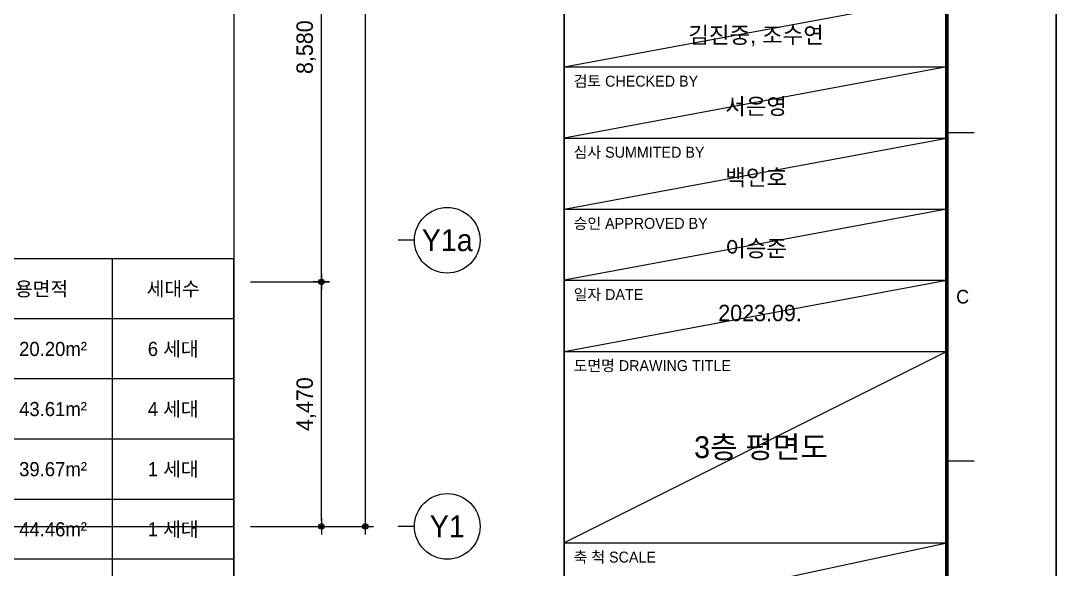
# Model space of a CAD drawing. Header units: millimetres. Extents: x 0 to 1390178, y 0 to 110113.
# Drawn here: x 737064 to 756000, y 9717 to 19745 of the extents above; entities that cross this region are included whole.
import ezdxf
from ezdxf.enums import TextEntityAlignment as Align
from ezdxf.xclip import XClip

# ---------------------------------------------------------------- set-up
doc = ezdxf.new("R2010")
doc.units = ezdxf.units.MM
doc.header["$LTSCALE"] = 100
doc.header["$XCLIPFRAME"] = 0
doc.linetypes.add('X - 평면도$0$CEN', pattern=[62, 60, -1, 0, -1])
doc.layers.get('DEFPOINTS').update_dxf_attribs({"color": 145})
for name, color, linetype in [('7', 7, 'Continuous'), ('AA-BORD-TEXT', 3, 'Continuous'), ('AA-EL-PCN6', 6, 'Continuous'), ('AA-XXXX-DIMS', 7, 'Continuous'), ('DIM', 7, 'Continuous'), ('SYM', 7, 'Continuous'), ('TEX', 7, 'Continuous'), ('X - SHEET$0$AA-BORD-FORM', 7, 'Continuous'), ('X - SHEET$0$AA-BORD-TEXT', 3, 'Continuous'), ('X - 평면도$0$A-CEN', 1, 'X - 평면도$0$CEN')]:
    doc.layers.add(name, color=color, linetype=linetype)
doc.layers.add('X - SHEET$0$DEFPOINT', color=165, linetype='Continuous', plot=False)
doc.styles.add('HAUD01', font='Dotum.ttf')
doc.styles.get("Standard").update_dxf_attribs({"font": 'Dotum.ttf'})
doc.styles.add('X - SHEET$0$HAUD01', font='Dotum.ttf')
doc.dimstyles.new('HAUD-100', dxfattribs={"dimscale": 100, "dimtxt": 3, "dimasz": 1, "dimexe": 0, "dimexo": 3, "dimgap": 1, "dimtad": 1, "dimdec": 0, "dimdsep": 46, "dimlunit": 6, "dimtxsty": 'HAUD01', "dimblk": 'DIMDOT', "dimcen": 2.5, "dimdle": 1.5, "dimclrd": 7, "dimclre": 7, "dimclrt": 3, "dimadec": 0, "dimazin": 0, "dimtfac": 1, "dimtdec": 0, "dimtix": 1, "dimtmove": 2, "dimatfit": 3, "dimfxl": 1, "dimtvp": 1, "dimtolj": 1, "dimtzin": 0, "dimarcsym": 0})

# ---------------------------------------------------------------- blocks, each defined once
blk = doc.blocks.new('X - SHEET$0$HAUDsheetV')
at = {"layer": 'X - SHEET$0$AA-BORD-FORM', "color": 2}
for p, q in [((751, 577), (751, 17)), ((821, 177), (826, 177)), ((821, 117), (826, 117))]:
    blk.add_line(p, q, dxfattribs=at)
at = {"layer": 'X - SHEET$0$AA-BORD-FORM', "color": 3}
for p, q in [((751, 189), (821, 189)), ((751, 176), (821, 176)), ((751, 163), (821, 163)), ((751, 150), (821, 150)), ((751, 137), (821, 137)), ((751, 102), (821, 102))]:
    blk.add_line(p, q, dxfattribs=at)
at = {"layer": 'X - SHEET$0$AA-BORD-FORM', "color": 1}
blk.add_lwpolyline([(1, 0), (841, 0), (841, 594), (1, 594)], close=True, dxfattribs=at)
at = {"layer": 'X - SHEET$0$AA-BORD-FORM', "color": 2, "const_width": 0.682}
blk.add_lwpolyline([(21, 17), (21, 577), (821, 577), (821, 17)], close=True, dxfattribs=at)
at = {"layer": 'X - SHEET$0$AA-BORD-TEXT', "color": 3, "style": 'X - SHEET$0$HAUD01'}
for s, p in [('검토 CHECKED BY', (752.75, 185.4)), ('심사 SUMMITED BY', (752.75, 172.4)), ('승인 APPROVED BY', (752.75, 159.4)), ('일자 DATE', (752.75, 146.4)), ('도면명 DRAWING TITLE', (752.75, 133.4)), ('축 척 SCALE', (752.75, 98.4))]:
    blk.add_text(s, height=2, rotation=360, dxfattribs=at).set_placement(p)
at = {"layer": 'X - SHEET$0$AA-BORD-TEXT', "color": 7, "style": 'X - SHEET$0$HAUD01'}
blk.add_text('C', height=2.5, dxfattribs=at).set_placement((823.88, 147), align=Align.MIDDLE_CENTER)
at = {"layer": 'X - SHEET$0$AA-BORD-TEXT', "color": 3, "style": 'X - SHEET$0$HAUD01'}
for tag, p in [('PJCode', (786, 567.94)), ('작성자', (786.11, 194.82)), ('검토자', (786.11, 181.82)), ('최종검토자', (786.11, 168.82)), ('승인자', (786.11, 155.82)), ('일자', (786.83, 144.02)), ('개정번호', (812, 65.92))]:
    blk.add_attdef(tag, text='', height=3, dxfattribs=at).set_placement(p, align=Align.MIDDLE_CENTER)
at = {"layer": 'X - SHEET$0$AA-BORD-TEXT', "color": 3, "lineweight": 30, "flags": 104}
blk.add_attdef('PJTitle', text='', height=4, dxfattribs=at).set_placement((787.25, 536.62), align=Align.MIDDLE_CENTER)
blk = doc.blocks.new('X - SHEET')
at = {"layer": 'X - SHEET$0$DEFPOINT'}
for p, q in [((75000, 18900), (82000, 20200)), ((82000, 18900), (75000, 17600)), ((75000, 16300), (82000, 17600)), ((82000, 16300), (75000, 15000)), ((75000, 13700), (82000, 15000)), ((82000, 13700), (75000, 10200)), ((75000, 8700), (82000, 10200))]:
    blk.add_line(p, q, dxfattribs=at)
ref = blk.add_blockref('X - SHEET$0$HAUDsheetV', (-100, 0), dxfattribs=dict(xscale=100, yscale=100, zscale=100))
ref.add_attrib('작성자', '김진중, 조수연', dxfattribs={"layer": 'X - SHEET$0$AA-BORD-TEXT', "color": 3, "height": 300, "style": 'X - SHEET$0$HAUD01'}).set_placement((78511, 19482), align=Align.MIDDLE_CENTER)
ref.add_attrib('검토자', '서은영', dxfattribs={"layer": 'X - SHEET$0$AA-BORD-TEXT', "color": 3, "height": 300, "style": 'X - SHEET$0$HAUD01'}).set_placement((78511, 18182), align=Align.MIDDLE_CENTER)
ref.add_attrib('최종검토자', '백인호', dxfattribs={"layer": 'X - SHEET$0$AA-BORD-TEXT', "color": 3, "height": 300, "style": 'X - SHEET$0$HAUD01'}).set_placement((78511, 16882), align=Align.MIDDLE_CENTER)
ref.add_attrib('승인자', '이승준', dxfattribs={"layer": 'X - SHEET$0$AA-BORD-TEXT', "color": 3, "height": 300, "style": 'X - SHEET$0$HAUD01'}).set_placement((78511, 15582), align=Align.MIDDLE_CENTER)
ref.add_attrib('일자', '2023.09.', dxfattribs={"layer": 'X - SHEET$0$AA-BORD-TEXT', "color": 3, "height": 300, "style": 'X - SHEET$0$HAUD01'}).set_placement((78583, 14402), align=Align.MIDDLE_CENTER)
blk = doc.blocks.new('A$Cd02a2fe3')
at = {"layer": '7'}
for p, q in [((-35414, -85384), (-35414, -65605)), ((-14350, -65605), (-35414, -65605)), ((-25909, -82912), (-25909, -65605)), ((-19350, -85384), (-19350, -65605)), ((-14350, -85384), (-14350, -65605)), ((-14350, -68077), (-35414, -68077)), ((-32468, -82912), (-32468, -68077)), ((-14350, -70550), (-35414, -70550)), ((-14350, -73022), (-32468, -73022)), ((-32468, -75494), (-14350, -75494)), ((-14350, -77967), (-32468, -77967)), ((-14350, -80439), (-32468, -80439)), ((-14350, -82912), (-35414, -82912)), ((-14350, -85384), (-35414, -85384))]:
    blk.add_line(p, q, dxfattribs=at)
at = {"layer": 'AA-EL-PCN6'}
for p, q in [((-35414, -65123), (-35414, -63987)), ((-35414, -63987), (-34279, -63987)), ((-34279, -63987), (-34279, -65123))]:
    blk.add_line(p, q, dxfattribs=at)
blk.add_solid([(-35414, -63987), (-34279, -63987), (-35414, -65123), (-34279, -65123)], dxfattribs=at)
at = {"layer": 'TEX', "style": 'HAUD01'}
blk.add_text('범 례', height=872, dxfattribs=at).set_placement((-33689, -64555), align=Align.MIDDLE_LEFT)
for s, p in [('구분', (-30662, -66841)), ('전용면적', (-22630, -66846)), ('세대수', (-16850, -66841)), ('청년형', (-33941, -69314)), ('25 타입', (-29189, -69314)), ('전용 20.20m²', (-22630, -69314)), ('6 세대', (-16850, -69314)), ('54 타입', (-29189, -71786)), ('전용 43.61m²', (-22630, -71786)), ('4 세대', (-16850, -71786)), ('57 타입', (-29189, -74258)), ('전용 39.67m²', (-22630, -74258)), ('1 세대', (-16850, -74258)), ('신혼형', (-33941, -76731)), ('65 타입', (-29189, -76731)), ('전용 44.46m²', (-22630, -76731)), ('1 세대', (-16850, -76731)), ('84A 타입', (-29189, -79203)), ('전용 59.97m²', (-22630, -79203)), ('1 세대', (-16850, -79203)), ('84B 타입', (-29189, -81675)), ('전용 59.77m²', (-22630, -81675)), ('1 세대', (-16850, -81675)), ('소 계', (-27382, -84148)), ('14 세대', (-16850, -84148))]:
    blk.add_text(s, height=581.3, dxfattribs=at).set_placement(p, align=Align.MIDDLE_CENTER)
blk = doc.blocks.new('DIMDOT')
at = {"layer": 'AA-XXXX-DIMS'}
for p, q in [((-1.5, 0), (1.5, 0)), ((0, -1.5), (0, 1.5))]:
    blk.add_line(p, q, dxfattribs=at)
for radius in [0.5, 0.25]:
    blk.add_circle((0, 0), radius, dxfattribs=at)
blk = doc.blocks.new('*D329')
at = {"color": 7, "lineweight": -2, "transparency": 16777216}
for p, q in [((5874, 31431), (7974, 31431)), ((7974, 31331), (7974, -6709)), ((5874, -6809), (7974, -6809))]:
    blk.add_line(p, q, dxfattribs=at)
at = {"layer": 'DEFPOINTS', "color": 0, "transparency": 16777216}
for p in [(5574, 31431), (5574, -6809, 0), (7974, -6809)]:
    blk.add_point(p, dxfattribs=at)
at = {"color": 7, "lineweight": -2, "transparency": 16777216, "xscale": 100, "yscale": 100, "zscale": 100}
for p, rotation in [((7974, 31431), 90), ((7974, -6809), 270)]:
    blk.add_blockref('DIMDOT', p, dxfattribs=dict(at, rotation=rotation))
at = {"color": 3, "transparency": 16777216, "insert": (7695, 12311), "char_height": 300, "attachment_point": 5, "rotation": 90, "style": 'HAUD01'}
blk.add_mtext('\\A1;38,240', dxfattribs=at)
blk = doc.blocks.new('*D331')
at = {"color": 7, "lineweight": -2, "transparency": 16777216}
for p, q in [((5874, 6241), (7174, 6241)), ((7174, -2239), (7174, 6141)), ((5874, -2339), (7174, -2339))]:
    blk.add_line(p, q, dxfattribs=at)
at = {"layer": 'DEFPOINTS', "color": 0, "transparency": 16777216}
for p in [(5574, 6241), (7174, 6241), (5574, -2339)]:
    blk.add_point(p, dxfattribs=at)
at = {"color": 7, "lineweight": -2, "transparency": 16777216, "xscale": 100, "yscale": 100, "zscale": 100}
for p, rotation in [((7174, 6241), 90), ((7174, -2339), 270)]:
    blk.add_blockref('DIMDOT', p, dxfattribs=dict(at, rotation=rotation))
at = {"color": 3, "transparency": 16777216, "insert": (6895, 1951), "char_height": 300, "attachment_point": 5, "rotation": 90, "style": 'HAUD01'}
blk.add_mtext('\\A1;8,580', dxfattribs=at)
blk = doc.blocks.new('*D332')
at = {"color": 7, "lineweight": -2, "transparency": 16777216}
for p, q in [((5874, -2339), (7174, -2339)), ((7174, -6709), (7174, -2439)), ((5874, -6809), (7174, -6809))]:
    blk.add_line(p, q, dxfattribs=at)
at = {"layer": 'DEFPOINTS', "color": 0, "transparency": 16777216}
for p in [(5574, -2339), (7174, -2339), (5574, -6809, 0)]:
    blk.add_point(p, dxfattribs=at)
at = {"color": 7, "lineweight": -2, "transparency": 16777216, "xscale": 100, "yscale": 100, "zscale": 100}
for p, rotation in [((7174, -2339), 90), ((7174, -6809), 270)]:
    blk.add_blockref('DIMDOT', p, dxfattribs=dict(at, rotation=rotation))
at = {"color": 3, "transparency": 16777216, "insert": (6895, -4574), "char_height": 300, "attachment_point": 5, "rotation": 90, "style": 'HAUD01'}
blk.add_mtext('\\A1;4,470', dxfattribs=at)
blk = doc.blocks.new('X - 단위세대 확장형', base_point=(-475, -287))
at = {"layer": 'DEFPOINTS'}
blk.add_lwpolyline([(88214, 68690), (27286, 68690), (27286, 22495), (88214, 22495)], close=True, dxfattribs=at)
blk = doc.blocks.new('X - 평면도$0$A$C9949ff83')
at = {"layer": 'DEFPOINTS'}
for points in [[(0, 59400), (84000, 59400), (84000, 0), (0, 0)], [(2000, 1700), (75000, 1700), (75000, 57700), (2000, 57700)]]:
    blk.add_lwpolyline(points, close=True, dxfattribs=at)
blk = doc.blocks.new('X - 평면도', base_point=(-475.4, -286.7))
at = {"layer": 'DEFPOINTS'}
blk.add_lwpolyline([(1035286.2, 68689.6), (1096213.6, 68689.6), (1096213.6, 22495.2), (1035286.2, 22495.2)], close=True, dxfattribs=at)
at = {"layer": 'X - 평면도$0$A-CEN', "color": 5}
blk.add_line((1035286.2, 26393.1), (1096213.6, 26393.1), dxfattribs=at)
blk.add_blockref('X - 평면도$0$A$C9949ff83', (1027249.9, 15892.4))
blk = doc.blocks.new('고층부 치수')
at = {"layer": 'DIM'}
for p, q in [((8874.4, -1579.1), (8574.4, -1579.1)), ((8874.4, -6809.1), (8574.4, -6809.1))]:
    blk.add_line(p, q, dxfattribs=at)
for centre in [(9474.4, -1579.1), (9474.4, -6809.1)]:
    blk.add_circle(centre, 600, dxfattribs=at)
at = {"layer": 'DIM', "style": 'HAUD01'}
for s, p in [('Y1a', (9474.4, -1579.1)), ('Y1', (9474.4, -6809.1))]:
    blk.add_text(s, height=400, dxfattribs=at).set_placement(p, align=Align.MIDDLE)
for base, p1, p2, angle, picture, middle in [((7974.4, -6809.1, 0), (5574.4, 31430.9, 0), (5574.4, -6809.1), 90, '*D329', (7695.3, 12310.9, 0)), ((7174.4, 6240.9, 0), (5574.4, -2339.1, 0), (5574.4, 6240.9, 0), 270, '*D331', (6895.3, 1950.9, 0)), ((7174.4, -2339.1, 0), (5574.4, -6809.1), (5574.4, -2339.1, 0), 270, '*D332', (6895.3, -4574.1, 0))]:
    dim = blk.add_linear_dim(base=base, p1=p1, p2=p2, angle=angle, dimstyle='HAUD-100')
    dim.commit()
    dim.dimension.update_dxf_attribs({"geometry": picture, "text_midpoint": middle})

msp = doc.modelspace()

# ---------------------------------------------------------------- block references
at = {"layer": 'SYM'}
ref = msp.add_blockref('X - 단위세대 확장형', (652274.7, -16179.1), dxfattribs=at)
XClip(ref).set_block_clipping_path([(27286.2339647645, 22495.2025850526), (88213.6007378809, 68689.6277392105)])

# ---------------------------------------------------------------- next in the draw order: block references
msp.add_blockref('X - SHEET', (672000, 0))

# ---------------------------------------------------------------- next in the draw order: block references
ref = msp.add_blockref('X - 평면도', (-355725.3, -16179.1))
XClip(ref).set_block_clipping_path([(1027249.9161542748, 15892.4151621381), (1111249.9161542747, 75292.4151621381)])

# ---------------------------------------------------------------- next in the draw order: block references
for name, p in [('X - SHEET', (756000, 0)), ('고층부 치수', (735389.3, 17309.8))]:
    msp.add_blockref(name, p)
at = {"xscale": 0.4444444444444444, "yscale": 0.4444444444444444, "zscale": 0.4444444444444444}
msp.add_blockref('A$Cd02a2fe3', (747341.5, 44551.2), dxfattribs=at)

# ---------------------------------------------------------------- next in the draw order: texts
at = {"layer": 'AA-BORD-TEXT', "style": 'HAUD01'}
msp.add_text('3층 평면도', height=400, dxfattribs=at).set_placement((750600, 11950), align=Align.MIDDLE_CENTER)

doc.saveas('drawing.dxf')
